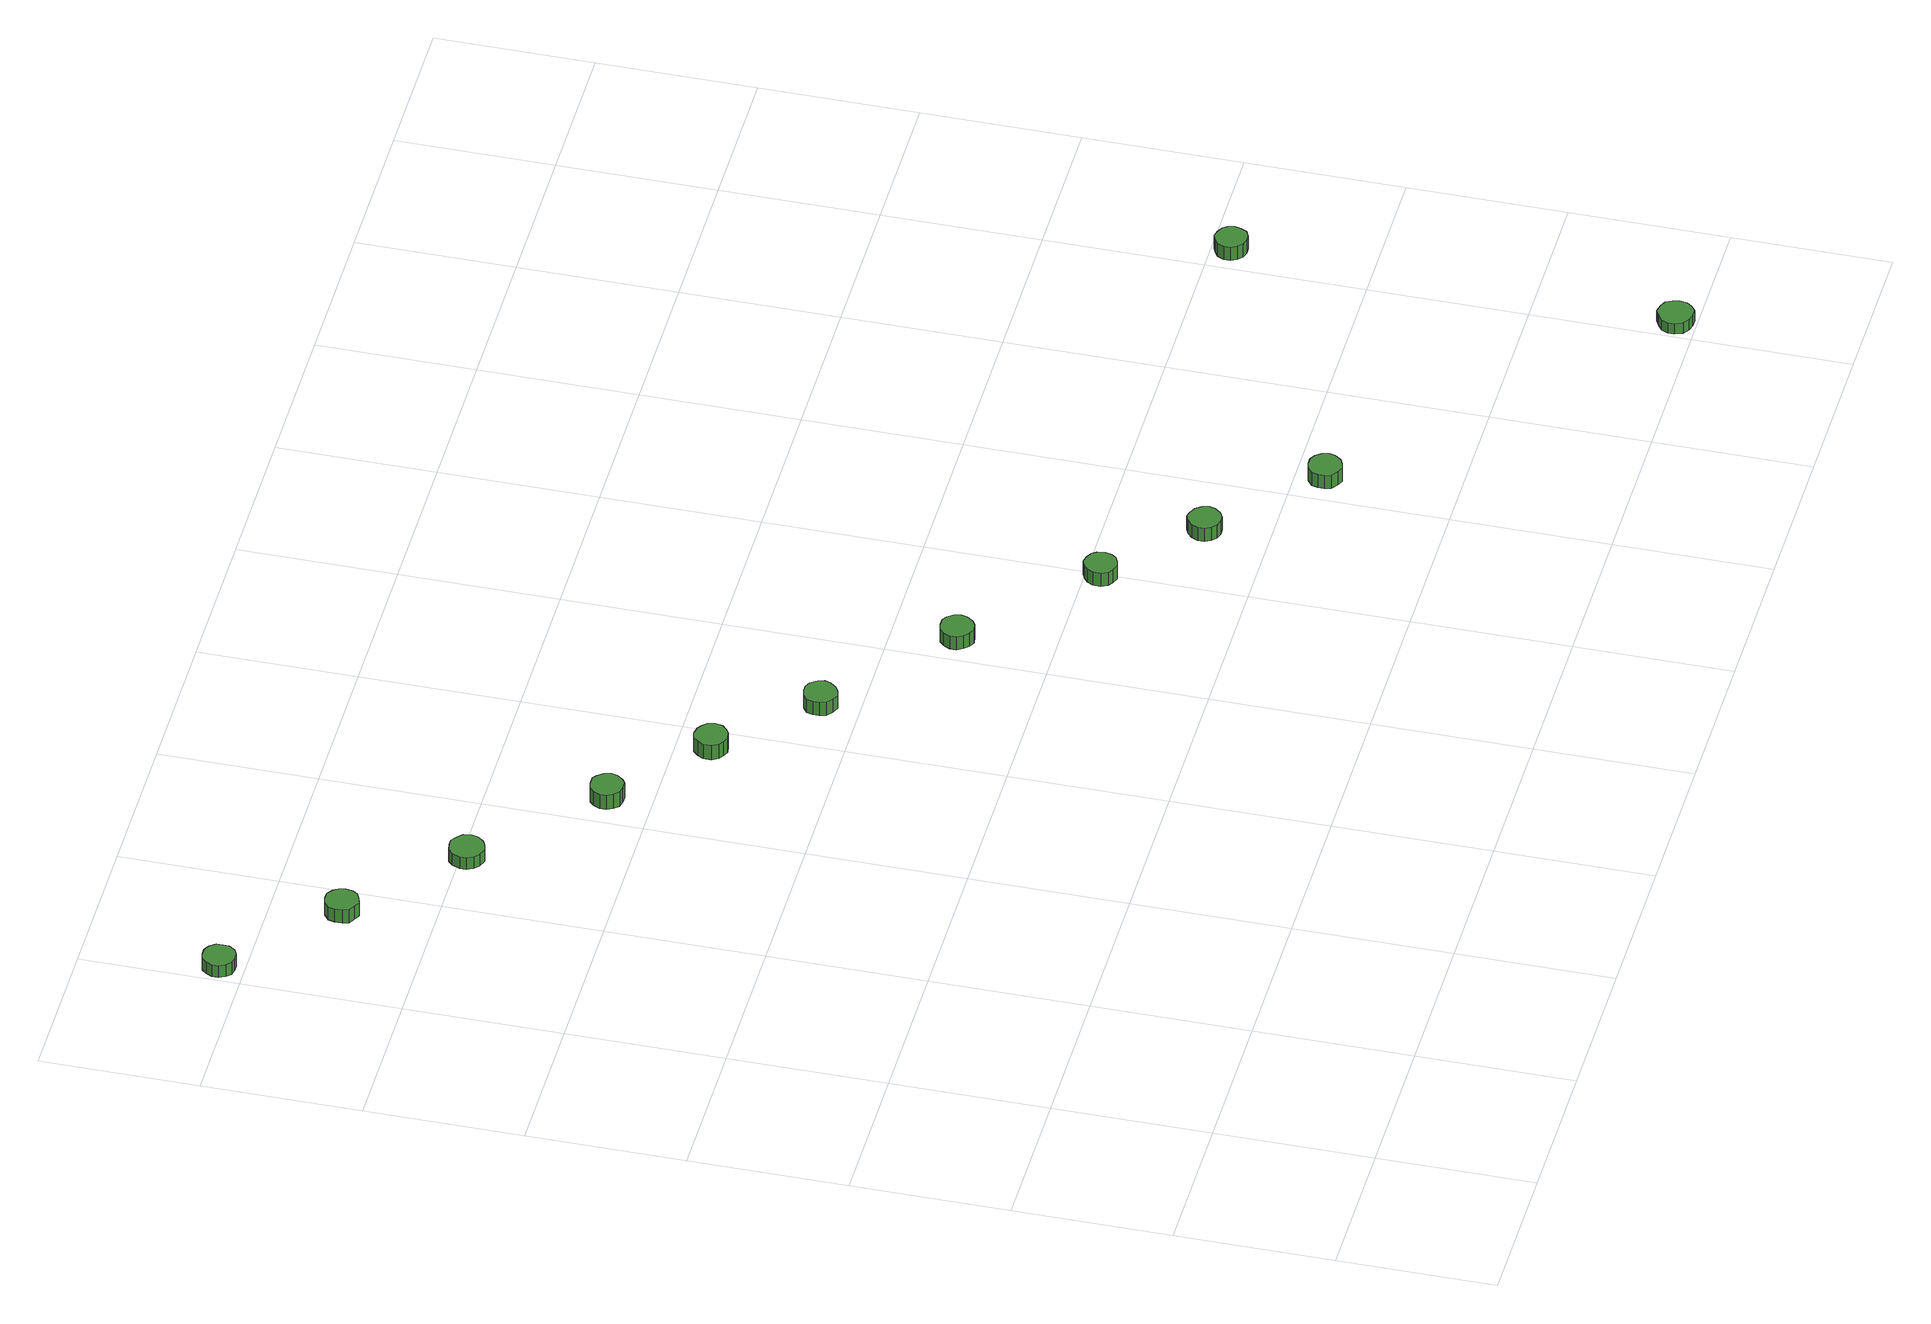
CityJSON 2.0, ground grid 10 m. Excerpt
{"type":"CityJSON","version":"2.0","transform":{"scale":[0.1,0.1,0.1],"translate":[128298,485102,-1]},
"CityObjects":{
"tree1":{"type":"SolitaryVegetationObject","attributes":{"function":"something"},"geometry":[{"type":"MultiSurface","lod":"1","boundaries":[[[0,1,2,3,4,5,6,7,8,9,10,11,12,13,14]],[[15,16,17,18,19,20,21,22,23,24,25,26,27,28,29]],[[0,29,28,1]],[[1,28,27,2]],[[2,27,26,3]],[[3,26,25,4]],[[4,25,24,5]],[[5,24,23,6]],[[6,23,22,7]],[[7,22,21,8]],[[8,21,20,9]],[[9,20,19,10]],[[10,19,18,11]],[[11,18,17,12]],[[12,17,16,13]],[[13,16,15,14]],[[14,15,29,0]]]}]},
"tree2":{"type":"SolitaryVegetationObject","attributes":{"function":"something"},"geometry":[{"type":"MultiSurface","lod":"1","boundaries":[[[30,31,32,33,34,35,36,37,38,39,40,41,42,43,44]],[[45,46,47,48,49,50,51,52,53,54,55,56,57,58,59]],[[30,59,58,31]],[[31,58,57,32]],[[32,57,56,33]],[[33,56,55,34]],[[34,55,54,35]],[[35,54,53,36]],[[36,53,52,37]],[[37,52,51,38]],[[38,51,50,39]],[[39,50,49,40]],[[40,49,48,41]],[[41,48,47,42]],[[42,47,46,43]],[[43,46,45,44]],[[44,45,59,30]]]}]},
"tree3":{"type":"SolitaryVegetationObject","attributes":{"function":"something"},"geometry":[{"type":"MultiSurface","lod":"1","boundaries":[[[60,61,62,63,64,65,66,67,68,69,70,71,72,73,74]],[[75,76,77,78,79,80,81,82,83,84,85,86,87,88,89]],[[60,89,88,61]],[[61,88,87,62]],[[62,87,86,63]],[[63,86,85,64]],[[64,85,84,65]],[[65,84,83,66]],[[66,83,82,67]],[[67,82,81,68]],[[68,81,80,69]],[[69,80,79,70]],[[70,79,78,71]],[[71,78,77,72]],[[72,77,76,73]],[[73,76,75,74]],[[74,75,89,60]]]}]},
"tree4":{"type":"SolitaryVegetationObject","attributes":{"function":"something"},"geometry":[{"type":"MultiSurface","lod":"1","boundaries":[[[90,91,92,93,94,95,96,97,98,99,100,101,102,103,104]],[[105,106,107,108,109,110,111,112,113,114,115,116,117,118,119]],[[90,119,118,91]],[[91,118,117,92]],[[92,117,116,93]],[[93,116,115,94]],[[94,115,114,95]],[[95,114,113,96]],[[96,113,112,97]],[[97,112,111,98]],[[98,111,110,99]],[[99,110,109,100]],[[100,109,108,101]],[[101,108,107,102]],[[102,107,106,103]],[[103,106,105,104]],[[104,105,119,90]]]}]},
"tree5":{"type":"SolitaryVegetationObject","attributes":{"function":"something"},"geometry":[{"type":"MultiSurface","lod":"1","boundaries":[[[120,121,122,123,124,125,126,127,128,129,130,131,132,133,134]],[[135,136,137,138,139,140,141,142,143,144,145,146,147,148,149]],[[120,149,148,121]],[[121,148,147,122]],[[122,147,146,123]],[[123,146,145,124]],[[124,145,144,125]],[[125,144,143,126]],[[126,143,142,127]],[[127,142,141,128]],[[128,141,140,129]],[[129,140,139,130]],[[130,139,138,131]],[[131,138,137,132]],[[132,137,136,133]],[[133,136,135,134]],[[134,135,149,120]]]}]},
"tree6":{"type":"SolitaryVegetationObject","attributes":{"function":"something"},"geometry":[{"type":"MultiSurface","lod":"1","boundaries":[[[150,151,152,153,154,155,156,157,158,159,160,161,162,163,164]],[[165,166,167,168,169,170,171,172,173,174,175,176,177,178,179]],[[150,179,178,151]],[[151,178,177,152]],[[152,177,176,153]],[[153,176,175,154]],[[154,175,174,155]],[[155,174,173,156]],[[156,173,172,157]],[[157,172,171,158]],[[158,171,170,159]],[[159,170,169,160]],[[160,169,168,161]],[[161,168,167,162]],[[162,167,166,163]],[[163,166,165,164]],[[164,165,179,150]]]}]},
"tree7":{"type":"SolitaryVegetationObject","attributes":{"function":"something"},"geometry":[{"type":"MultiSurface","lod":"1","boundaries":[[[180,181,182,183,184,185,186,187,188,189,190,191,192,193,194]],[[195,196,197,198,199,200,201,202,203,204,205,206,207,208,209]],[[180,209,208,181]],[[181,208,207,182]],[[182,207,206,183]],[[183,206,205,184]],[[184,205,204,185]],[[185,204,203,186]],[[186,203,202,187]],[[187,202,201,188]],[[188,201,200,189]],[[189,200,199,190]],[[190,199,198,191]],[[191,198,197,192]],[[192,197,196,193]],[[193,196,195,194]],[[194,195,209,180]]]}]},
"tree8":{"type":"SolitaryVegetationObject","attributes":{"function":"something"},"geometry":[{"type":"MultiSurface","lod":"1","boundaries":[[[210,211,212,213,214,215,216,217,218,219,220,221,222,223,224]],[[225,226,227,228,229,230,231,232,233,234,235,236,237,238,239]],[[210,239,238,211]],[[211,238,237,212]],[[212,237,236,213]],[[213,236,235,214]],[[214,235,234,215]],[[215,234,233,216]],[[216,233,232,217]],[[217,232,231,218]],[[218,231,230,219]],[[219,230,229,220]],[[220,229,228,221]],[[221,228,227,222]],[[222,227,226,223]],[[223,226,225,224]],[[224,225,239,210]]]}]},
"tree9":{"type":"SolitaryVegetationObject","attributes":{"function":"something"},"geometry":[{"type":"MultiSurface","lod":"1","boundaries":[[[240,241,242,243,244,245,246,247,248,249,250,251,252,253,254]],[[255,256,257,258,259,260,261,262,263,264,265,266,267,268,269]],[[240,269,268,241]],[[241,268,267,242]],[[242,267,266,243]],[[243,266,265,244]],[[244,265,264,245]],[[245,264,263,246]],[[246,263,262,247]],[[247,262,261,248]],[[248,261,260,249]],[[249,260,259,250]],[[250,259,258,251]],[[251,258,257,252]],[[252,257,256,253]],[[253,256,255,254]],[[254,255,269,240]]]}]},
"tree10":{"type":"SolitaryVegetationObject","attributes":{"function":"something"},"geometry":[{"type":"MultiSurface","lod":"1","boundaries":[[[270,271,272,273,274,275,276,277,278,279,280,281,282,283,284]],[[285,286,287,288,289,290,291,292,293,294,295,296,297,298,299]],[[270,299,298,271]],[[271,298,297,272]],[[272,297,296,273]],[[273,296,295,274]],[[274,295,294,275]],[[275,294,293,276]],[[276,293,292,277]],[[277,292,291,278]],[[278,291,290,279]],[[279,290,289,280]],[[280,289,288,281]],[[281,288,287,282]],[[282,287,286,283]],[[283,286,285,284]],[[284,285,299,270]]]}]},
"tree11":{"type":"SolitaryVegetationObject","attributes":{"function":"something"},"geometry":[{"type":"MultiSurface","lod":"1","boundaries":[[[300,301,302,303,304,305,306,307,308,309,310,311,312,313,314]],[[315,316,317,318,319,320,321,322,323,324,325,326,327,328,329]],[[300,329,328,301]],[[301,328,327,302]],[[302,327,326,303]],[[303,326,325,304]],[[304,325,324,305]],[[305,324,323,306]],[[306,323,322,307]],[[307,322,321,308]],[[308,321,320,309]],[[309,320,319,310]],[[310,319,318,311]],[[311,318,317,312]],[[312,317,316,313]],[[313,316,315,314]],[[314,315,329,300]]]}]},
"tree12":{"type":"SolitaryVegetationObject","attributes":{"function":"something"},"geometry":[{"type":"MultiSurface","lod":"1","boundaries":[[[330,331,332,333,334,335,336,337,338,339,340,341,342,343,344]],[[345,346,347,348,349,350,351,352,353,354,355,356,357,358,359]],[[330,359,358,331]],[[331,358,357,332]],[[332,357,356,333]],[[333,356,355,334]],[[334,355,354,335]],[[335,354,353,336]],[[336,353,352,337]],[[337,352,351,338]],[[338,351,350,339]],[[339,350,349,340]],[[340,349,348,341]],[[341,348,347,342]],[[342,347,346,343]],[[343,346,345,344]],[[344,345,359,330]]]}]}
},
"vertices":[
[23,716,18],[23,720,18],[20,724,18],[16,726,18],[12,726,18],[8,725,18],[5,722,18],[3,718,18],[3,714,18],[5,710,18],[8,707,18],[12,706,18],[16,706,18],[20,708,18],[23,712,18],[23,712,9],[20,708,9],[16,706,9],[12,706,9],[8,707,9],[5,710,9],[3,714,9],[3,718,9],[5,722,9],[8,725,9],[12,726,9],[16,726,9],[20,724,9],[23,720,9],[23,716,9],
[91,657,19],[90,661,19],[88,664,19],[84,667,19],[80,667,19],[76,666,19],[72,663,19],[71,659,19],[71,654,19],[72,650,19],[76,648,19],[80,646,19],[84,647,19],[88,649,19],[90,652,19],[90,652,9],[88,649,9],[84,647,9],[80,646,9],[76,648,9],[72,650,9],[71,654,9],[71,659,9],[72,663,9],[76,666,9],[80,667,9],[84,667,9],[88,664,9],[90,661,9],[91,657,9],
[160,596,18],[159,601,18],[156,604,18],[152,607,18],[148,607,18],[143,606,18],[140,603,18],[138,598,18],[138,594,18],[140,590,18],[143,587,18],[148,585,18],[152,586,18],[156,588,18],[159,592,18],[159,592,9],[156,588,9],[152,586,9],[148,585,9],[143,587,9],[140,590,9],[138,594,9],[138,598,9],[140,603,9],[143,606,9],[148,607,9],[152,607,9],[156,604,9],[159,601,9],[160,596,9],
[234,528,20],[233,532,20],[230,536,20],[227,538,20],[222,538,20],[218,537,20],[215,534,20],[213,530,20],[213,526,20],[215,522,20],[218,519,20],[222,518,20],[227,518,20],[230,520,20],[233,524,20],[233,524,9],[230,520,9],[227,518,9],[222,518,9],[218,519,9],[215,522,9],[213,526,9],[213,530,9],[215,534,9],[218,537,9],[222,538,9],[227,538,9],[230,536,9],[233,532,9],[234,528,9],
[295,479,20],[294,483,20],[291,486,20],[288,488,20],[283,489,20],[279,488,20],[276,485,20],[274,481,20],[274,476,20],[276,472,20],[279,470,20],[283,468,20],[288,469,20],[291,471,20],[294,474,20],[294,474,9],[291,471,9],[288,469,9],[283,468,9],[279,470,9],[276,472,9],[274,476,9],[274,481,9],[276,485,9],[279,488,9],[283,489,9],[288,488,9],[291,486,9],[294,483,9],[295,479,9],
[351,425,19],[350,429,19],[347,433,19],[343,435,19],[339,435,19],[335,434,19],[331,431,19],[330,427,19],[330,423,19],[331,419,19],[335,416,19],[339,414,19],[343,415,19],[347,417,19],[350,421,19],[350,421,9],[347,417,9],[343,415,9],[339,414,9],[335,416,9],[331,419,9],[330,423,9],[330,427,9],[331,431,9],[335,434,9],[339,435,9],[343,435,9],[347,433,9],[350,429,9],[351,425,9],
[430,360,20],[429,364,20],[426,368,20],[423,370,20],[418,370,20],[414,369,20],[411,366,20],[409,362,20],[409,358,20],[411,354,20],[414,351,20],[418,349,20],[423,350,20],[426,352,20],[429,356,20],[429,356,10],[426,352,10],[423,350,10],[418,349,10],[414,351,10],[411,354,10],[409,358,10],[409,362,10],[411,366,10],[414,369,10],[418,370,10],[423,370,10],[426,368,10],[429,364,10],[430,360,10],
[508,290,20],[507,295,20],[505,298,20],[501,300,20],[497,301,20],[493,299,20],[490,297,20],[488,293,20],[488,288,20],[490,284,20],[493,282,20],[497,280,20],[501,281,20],[505,283,20],[507,286,20],[507,286,10],[505,283,10],[501,281,10],[497,280,10],[493,282,10],[490,284,10],[488,288,10],[488,293,10],[490,297,10],[493,299,10],[497,301,10],[501,300,10],[505,298,10],[507,295,10],[508,290,10],
[565,240,20],[564,244,20],[561,248,20],[557,250,20],[553,251,20],[549,249,20],[546,246,20],[544,242,20],[544,238,20],[546,234,20],[549,231,20],[553,230,20],[557,230,20],[561,232,20],[564,236,20],[564,236,10],[561,232,10],[557,230,10],[553,230,10],[549,231,10],[546,234,10],[544,238,10],[544,242,10],[546,246,10],[549,249,10],[553,251,10],[557,250,10],[561,248,10],[564,244,10],[565,240,10],
[631,182,20],[630,186,20],[627,190,20],[623,192,20],[619,192,20],[615,191,20],[611,188,20],[610,184,20],[610,180,20],[611,176,20],[615,173,20],[619,171,20],[623,172,20],[627,174,20],[630,178,20],[630,178,10],[627,174,10],[623,172,10],[619,171,10],[615,173,10],[611,176,10],[610,180,10],[610,184,10],[611,188,10],[615,191,10],[619,192,10],[623,192,10],[627,190,10],[630,186,10],[631,182,10],
[824,13,18],[823,17,18],[821,21,18],[817,23,18],[812,24,18],[808,22,18],[804,19,18],[802,15,18],[802,11,18],[804,6,18],[808,3,18],[812,2,18],[817,2,18],[821,5,18],[823,8,18],[823,8,10],[821,5,10],[817,2,10],[812,2,10],[808,3,10],[804,6,10],[802,11,10],[802,15,10],[804,19,10],[808,22,10],[812,24,10],[817,23,10],[821,21,10],[823,17,10],[824,13,10],
[827,288,20],[826,292,20],[824,295,20],[820,297,20],[816,298,20],[812,296,20],[809,294,20],[807,290,20],[807,286,20],[809,282,20],[812,279,20],[816,278,20],[820,278,20],[824,280,20],[826,284,20],[826,284,10],[824,280,10],[820,278,10],[816,278,10],[812,279,10],[809,282,10],[807,286,10],[807,290,10],[809,294,10],[812,296,10],[816,298,10],[820,297,10],[824,295,10],[826,292,10],[827,288,10]
]}
